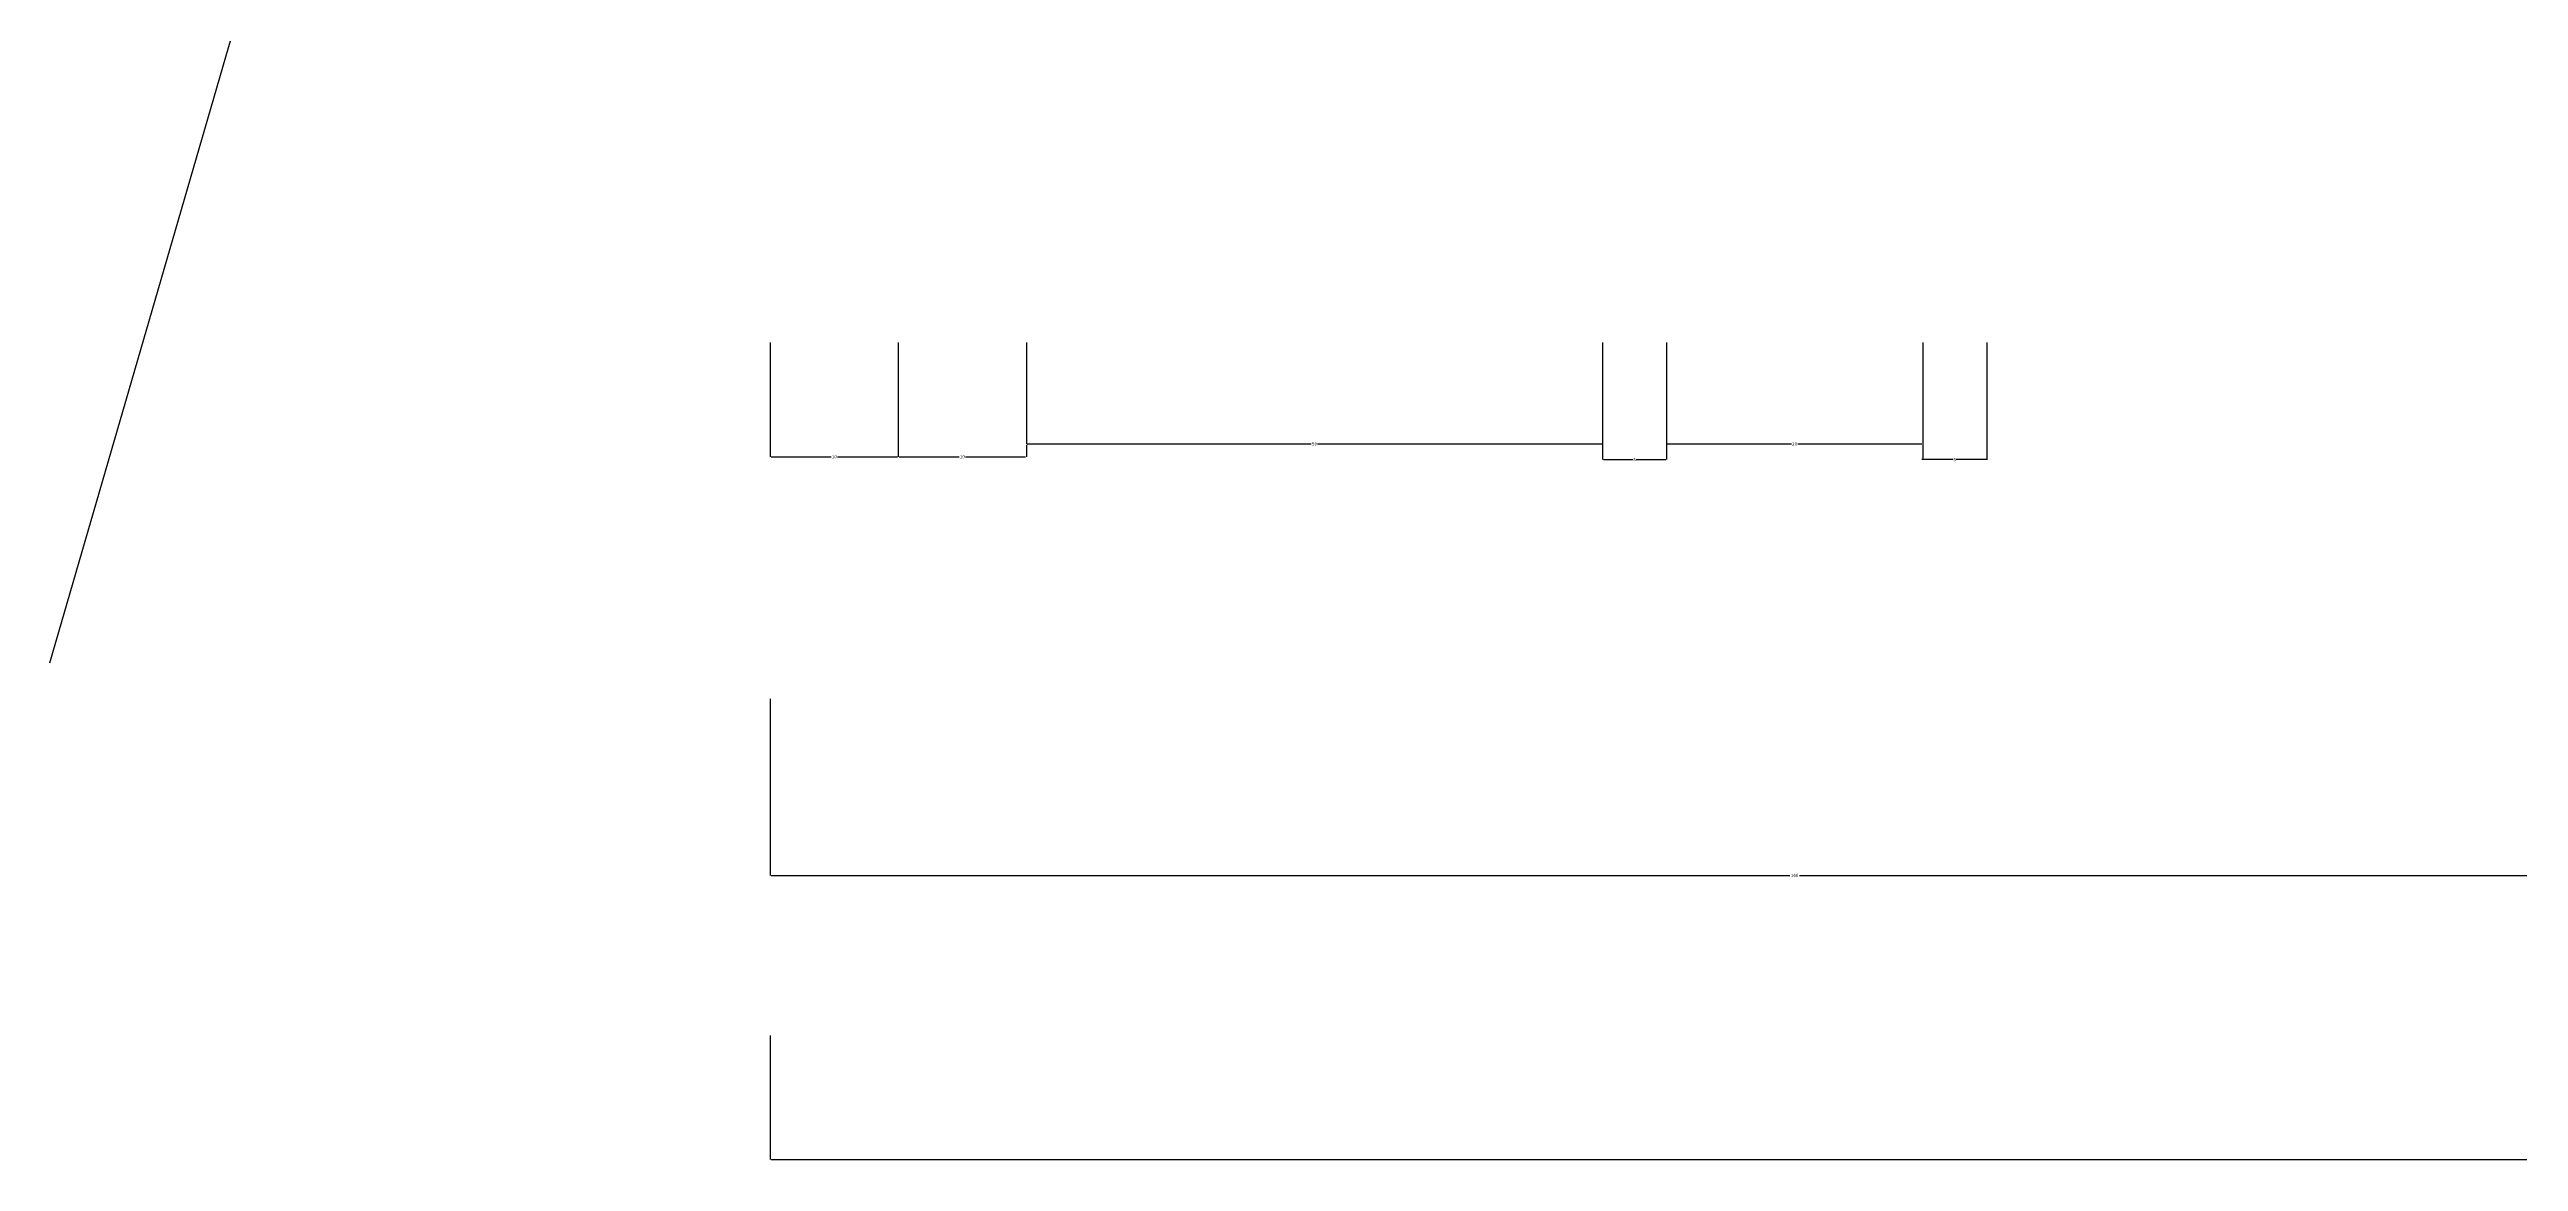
# Model space of a CAD drawing. Header units: metres. Extents: x 147 to 3568, y 251 to 4651.
# Drawn here: x 203 to 974, y 251 to 598 of the extents above; entities that cross this region are included whole.
import ezdxf

# ---------------------------------------------------------------- set-up
doc = ezdxf.new("R2010")
doc.units = ezdxf.units.M
for name, color, linetype in [('BH', 3, 'Continuous'), ('DIM', 3, 'Continuous'), ('TEXT', 3, 'Continuous')]:
    doc.layers.add(name, color=color, linetype=linetype)
doc.dimstyles.get("Standard").update_dxf_attribs({"dimtxt": 2.5, "dimasz": 2.5, "dimexe": 1.25, "dimexo": 0.625, "dimtad": 1, "dimcen": 2.5, "dimazin": 3, "dimtfac": 1, "dimtmove": 0, "dimatfit": 3})

# ---------------------------------------------------------------- blocks, each defined once
blk = doc.blocks.new('*D4')
for p, q in [((428, 290.44), (428, 251.69)), ((2480.32, 290.22), (2480.32, 251.69)), ((428.25, 251.69), (1452.66, 251.69)), ((1455.66, 251.69), (2480.07, 251.69))]:
    blk.add_line(p, q)
at = {"layer": 'Defpoints'}
for p in [(428, 290.44), (2480.32, 290.22), (428, 251.69)]:
    blk.add_point(p, dxfattribs=at)
at = {"layer": 'TEXT', "insert": (1454.16, 251.69), "char_height": 1, "attachment_point": 5}
blk.add_mtext('505', dxfattribs=at)
blk = doc.blocks.new('*D6')
for p, q in [((428, 395.57), (428, 340.44)), ((1068, 395.57), (1068, 340.44)), ((428.25, 340.44), (746.5, 340.44)), ((749.5, 340.44), (1067.75, 340.44))]:
    blk.add_line(p, q)
at = {"layer": 'Defpoints'}
for p in [(428, 395.57), (1068, 395.57), (428, 340.44)]:
    blk.add_point(p, dxfattribs=at)
at = {"layer": 'DIM', "insert": (748, 340.44), "char_height": 1, "attachment_point": 5}
blk.add_mtext('160', dxfattribs=at)
blk = doc.blocks.new('*D7')
for p, q in [((508, 506.94), (508, 475.21)), ((688, 506.94), (688, 475.21)), ((508.25, 475.21), (597, 475.21)), ((599, 475.21), (687.75, 475.21))]:
    blk.add_line(p, q)
at = {"layer": 'Defpoints'}
for p in [(508, 506.94), (688, 506.94), (508, 475.21)]:
    blk.add_point(p, dxfattribs=at)
at = {"layer": 'DIM', "insert": (598, 475.21), "char_height": 1, "attachment_point": 5}
blk.add_mtext('50', dxfattribs=at)
blk = doc.blocks.new('*D8')
for p, q in [((468, 474.97), (468, 471.21)), ((468.25, 471.21), (487, 471.21)), ((489, 471.21), (507.75, 471.21)), ((508, 474.97), (508, 471.21))]:
    blk.add_line(p, q)
at = {"layer": 'Defpoints'}
for p in [(468, 474.97), (468, 471.21), (508, 474.97)]:
    blk.add_point(p, dxfattribs=at)
at = {"layer": 'DIM', "insert": (488, 471.21), "char_height": 1, "attachment_point": 5}
blk.add_mtext('10', dxfattribs=at)
blk = doc.blocks.new('*D9')
for p, q in [((428, 506.94), (428, 471.21)), ((468, 506.94), (468, 471.21)), ((428.25, 471.21), (447, 471.21)), ((449, 471.21), (467.75, 471.21))]:
    blk.add_line(p, q)
at = {"layer": 'Defpoints'}
for p in [(428, 506.94), (468, 506.94), (428, 471.21)]:
    blk.add_point(p, dxfattribs=at)
at = {"layer": 'DIM', "insert": (448, 471.21), "char_height": 1, "attachment_point": 5}
blk.add_mtext('10', dxfattribs=at)
blk = doc.blocks.new('*D10')
for p, q in [((788, 506.94), (788, 470.32)), ((808, 506.94), (808, 470.32)), ((797.5, 470.32), (787.75, 470.32)), ((808.25, 470.32), (798.5, 470.32))]:
    blk.add_line(p, q)
at = {"layer": 'Defpoints'}
for p in [(788, 506.94), (808, 506.94), (808, 470.32)]:
    blk.add_point(p, dxfattribs=at)
at = {"layer": 'DIM', "insert": (798, 470.32), "char_height": 1, "attachment_point": 5}
blk.add_mtext('5', dxfattribs=at)
blk = doc.blocks.new('*D11')
for p, q in [((688, 506.94), (688, 470.32)), ((708, 506.94), (708, 470.32)), ((688.25, 470.32), (697.5, 470.32)), ((698.5, 470.32), (707.75, 470.32))]:
    blk.add_line(p, q)
at = {"layer": 'Defpoints'}
for p in [(688, 506.94), (708, 506.94), (688, 470.32)]:
    blk.add_point(p, dxfattribs=at)
at = {"layer": 'DIM', "insert": (698, 470.32), "char_height": 1, "attachment_point": 5}
blk.add_mtext('5', dxfattribs=at)
blk = doc.blocks.new('*D12')
for p, q in [((708, 506.94), (708, 475.21)), ((788, 506.94), (788, 475.21)), ((708.25, 475.21), (747, 475.21)), ((749, 475.21), (787.75, 475.21))]:
    blk.add_line(p, q)
at = {"layer": 'Defpoints'}
for p in [(708, 506.94), (788, 506.94), (708, 475.21)]:
    blk.add_point(p, dxfattribs=at)
at = {"layer": 'DIM', "insert": (748, 475.21), "char_height": 1, "attachment_point": 5}
blk.add_mtext('20', dxfattribs=at)

msp = doc.modelspace()

# ---------------------------------------------------------------- linework, layer by layer
at = {"layer": 'BH'}
msp.add_line((390.5, 1052.58), (202.8, 406.76), dxfattribs=at)

# ---------------------------------------------------------------- dimensions: what is measured, and where the dimension line sits
at = {"layer": 'DIM'}
for base, p1, p2, text, picture, middle in [((428, 471.21), (428, 506.94), (468, 506.94), '10', '*D9', (448, 471.21)), ((508, 475.21), (508, 506.94), (688, 506.94), '50', '*D7', (598, 475.21)), ((688, 470.32), (688, 506.94), (708, 506.94), '5', '*D11', (698, 470.32)), ((708, 475.21), (708, 506.94), (788, 506.94), '20', '*D12', (748, 475.21)), ((808, 470.32), (808, 506.94), (788, 506.94), '5', '*D10', (798, 470.32)), ((468, 471.21), (468, 474.97), (508, 474.97), '10', '*D8', (488, 471.21)), ((428, 340.44), (428, 395.57), (1068, 395.57), '160', '*D6', (748, 340.44))]:
    dim = msp.add_linear_dim(base=base, p1=p1, p2=p2, text=text, dimstyle='Standard', dxfattribs=at)
    dim.commit()
    dim.dimension.update_dxf_attribs({"geometry": picture, "text_midpoint": middle})
at = {"layer": 'TEXT'}
dim = msp.add_linear_dim(base=(428, 251.69), p1=(428, 290.44), p2=(2480.32, 290.22), text='505', dimstyle='Standard', dxfattribs=at)
dim.commit()
dim.dimension.update_dxf_attribs({"geometry": '*D4', "text_midpoint": (1454.16, 251.69)})

doc.saveas('drawing.dxf')
